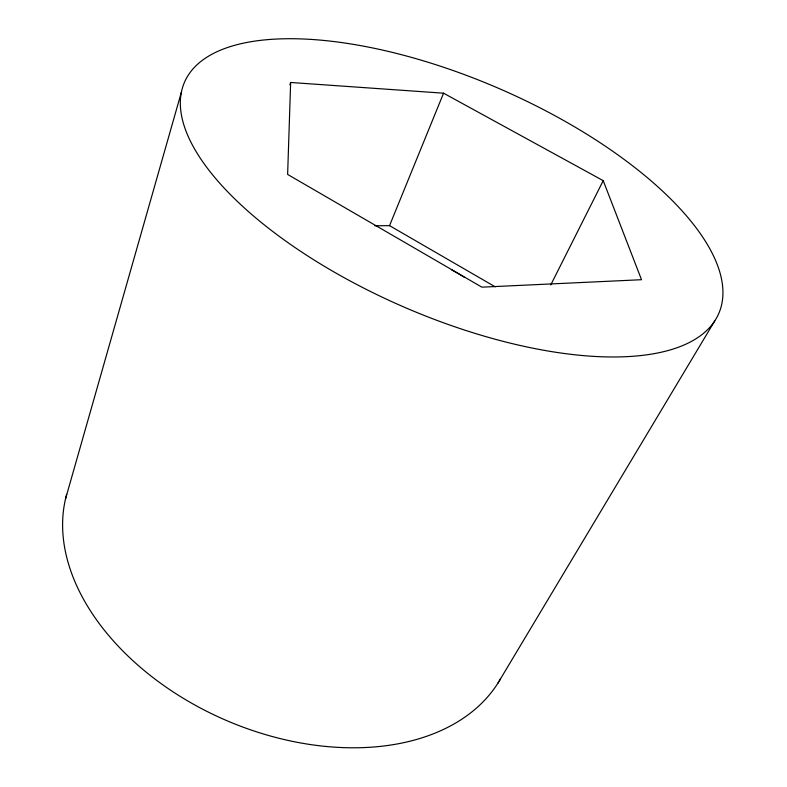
<?xml version="1.0" encoding="UTF-8"?>
<svg xmlns="http://www.w3.org/2000/svg" width="787" height="787" viewBox="0 0 787 787"><rect width="100%" height="100%" fill="white"/><g stroke="black" fill="none" stroke-linecap="round" stroke-linejoin="round"><path stroke-width="1.18" d="M290.649 82.478L287.629 174.429L481.88 287.166L641.523 279.71L603.216 180.656L443.563 93.191L290.649 82.478L289.872 84.809M65.478 499.086L181.335 92.374M374.828 225.78L389.545 225.653L443.563 93.191M550.752 284.953L603.216 180.656M497.935 683.146L714.773 320.889A291.092 119.152 23.4 0 0 377.278 48.932A291.092 119.152 23.4 0 0 262.838 223.715A291.092 119.152 23.4 0 0 714.773 320.889M389.545 225.653L495.22 286.832M451.394 269.685A150.504 75.827 23.4 0 1 464.123 277.152M500.502 678.856A236.533 158.738 23.4 0 1 227.65 721.01A236.533 158.738 23.4 0 1 66.679 494.364"/></g></svg>
